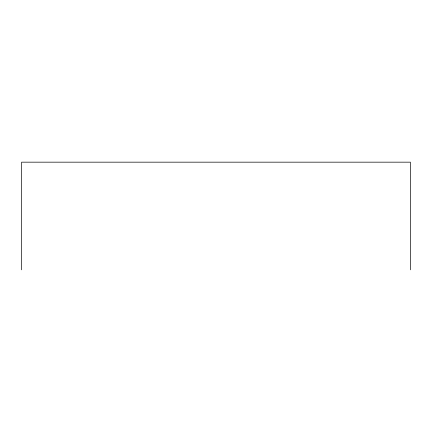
<?xml version="1.0" encoding="UTF-8"?>
<svg xmlns="http://www.w3.org/2000/svg" width="432" height="432" viewBox="0 0 432 432"><rect width="100%" height="100%" fill="white"/><g stroke="black" fill="none" stroke-linecap="round" stroke-linejoin="round"><path stroke-width="0.65" d="M410.4 269.833L410.4 162.167L21.6 162.167L21.6 269.833"/></g></svg>
